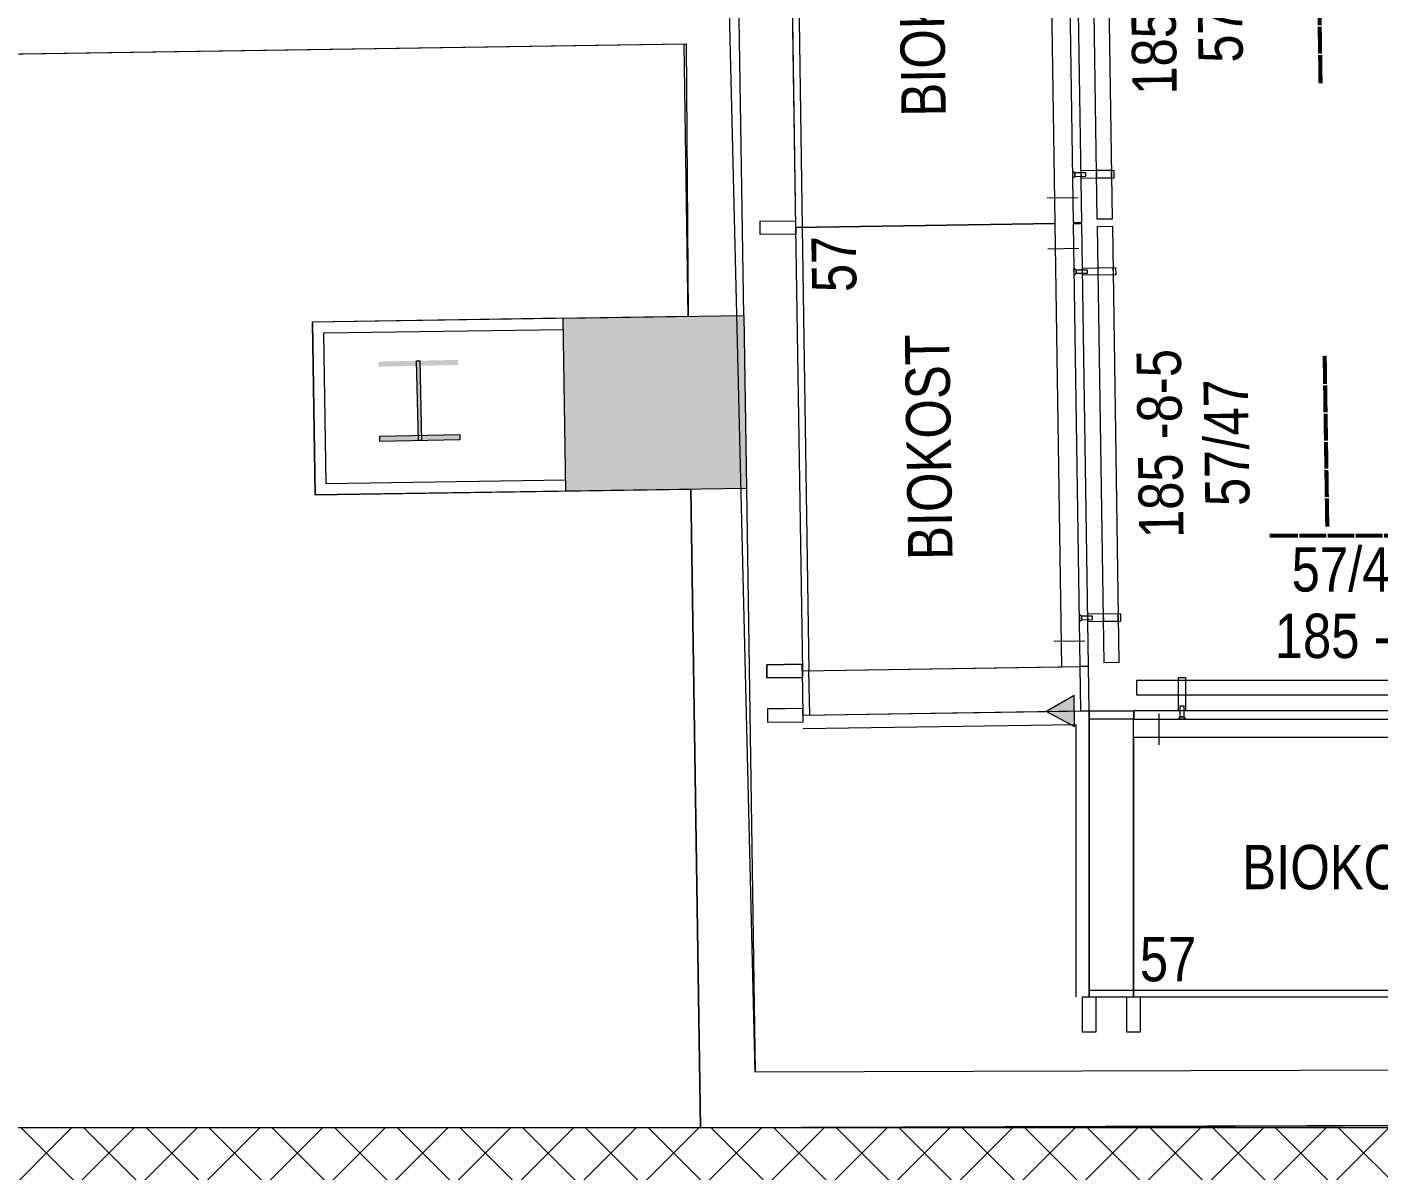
# Model space of a CAD drawing. Header units: millimetres. Extents: x 2027740 to 2136289, y -1533552 to -1491502.
# Drawn here: x 2062198 to 2065246, y -1514907 to -1512327 of the extents above; entities that cross this region are included whole.
import ezdxf
from ezdxf.enums import TextEntityAlignment as Align

# ---------------------------------------------------------------- set-up
doc = ezdxf.new("R2010")
doc.units = ezdxf.units.MM
doc.header["$MEASUREMENT"] = 0
doc.linetypes.add('AUSGEZOGEN', pattern=[0])
for name, color, linetype, lineweight in [('01_Grundriss', 7, 'Continuous', 0), ('10_Einrichtung', 7, 'Continuous', 0), ('10_Einrichtung (Construction)', 7, 'Continuous', 0), ('11_Schraffur', 9, 'Continuous', 0), ('17_Verkehrsweg', 30, 'Continuous', 0), ('20_Sortimentierung', 7, 'Continuous', 0), ('21_Modulnummer', 7, 'Continuous', 0)]:
    doc.layers.add(name, color=color, linetype=linetype, lineweight=lineweight)
doc.layers.add('15_Flächen', color=6, linetype='Continuous', lineweight=0, plot=False)
doc.styles.add('Style-Arial Narrow', font='ARIALN.TTF')

# ---------------------------------------------------------------- blocks, each defined once
blk = doc.blocks.new('Bio links T57')
at = {"layer": '10_Einrichtung', "color": 7, "linetype": 'Continuous', "lineweight": 0}
for p, q in [((50, -267.5), (-50, -267.5)), ((50, -282.5), (-50, -282.5))]:
    blk.add_line(p, q, dxfattribs=at)
at = {"layer": '10_Einrichtung', "color": 23, "lineweight": 13, "flags": 128}
blk.add_lwpolyline([(50, 362.5), (-50, 362.5), (-50, 343.5), (50, 343.5)], close=True, dxfattribs=at)
at = {"layer": '10_Einrichtung', "color": 7, "linetype": 'Continuous', "lineweight": 0, "flags": 128}
for points in [[(-65, -362.5), (-35, -362.5), (-35, -282.5), (-65, -282.5)], [(35, -362.5), (65, -362.5), (65, -282.5), (35, -282.5)]]:
    blk.add_lwpolyline(points, close=True, dxfattribs=at)
at = {"layer": '10_Einrichtung (Construction)', "color": 7, "linetype": 'Continuous', "lineweight": 0}
blk.add_line((-50, -282.5), (-50, 343.5), dxfattribs=at)
at = {"layer": '10_Einrichtung (Construction)', "color": 23, "linetype": 'Continuous', "lineweight": 13}
blk.add_line((50, -282.5), (50, 343.5), dxfattribs=at)
blk = doc.blocks.new('Biol')
at = {"layer": '10_Einrichtung', "color": 23, "linetype": 'Continuous', "lineweight": 13}
blk.add_blockref('Bio links T57', (50, 322.5), dxfattribs=at)
blk = doc.blocks.new('Boi rechts T57')
at = {"layer": '10_Einrichtung', "color": 7, "linetype": 'Continuous', "lineweight": 0}
for p, q in [((-50, -267.5), (50, -267.5)), ((-50, -282.5), (50, -282.5))]:
    blk.add_line(p, q, dxfattribs=at)
at = {"layer": '10_Einrichtung', "color": 23, "lineweight": 13, "flags": 128}
blk.add_lwpolyline([(-50, 362.5), (50, 362.5), (50, 343.5), (-50, 343.5)], close=True, dxfattribs=at)
at = {"layer": '10_Einrichtung', "color": 7, "linetype": 'Continuous', "lineweight": 0, "flags": 128}
for points in [[(-35, -362.5), (-65, -362.5), (-65, -282.5), (-35, -282.5)], [(65, -362.5), (35, -362.5), (35, -282.5), (65, -282.5)]]:
    blk.add_lwpolyline(points, close=True, dxfattribs=at)
at = {"layer": '10_Einrichtung (Construction)', "color": 23, "linetype": 'Continuous', "lineweight": 13}
blk.add_line((-50, -282.5), (-50, 343.5), dxfattribs=at)
at = {"layer": '10_Einrichtung (Construction)', "color": 7, "linetype": 'Continuous', "lineweight": 0}
blk.add_line((50, -282.5), (50, 343.5), dxfattribs=at)
blk = doc.blocks.new('Bior')
at = {"layer": '10_Einrichtung', "color": 23, "linetype": 'Continuous', "lineweight": 13}
blk.add_blockref('Boi rechts T57', (-50, 322.5), dxfattribs=at)
blk = doc.blocks.new('Z205_1_3')
at = {"layer": '10_Einrichtung', "color": 7, "linetype": 'Continuous', "lineweight": 0}
for p, q in [((500, 305.0005), (-500, 305.0005)), ((-442.5, -317.7995), (-442.5, -248.0146)), ((442.5, -317.7995), (442.5, -248.0146))]:
    blk.add_line(p, q, dxfattribs=at)
at = {"layer": '10_Einrichtung', "color": 7, "linetype": 'Continuous', "lineweight": 0, "flags": 128}
for points in [[(-515, 400.0005), (-485, 400.0005), (-485, 320.0005), (-515, 320.0005)], [(485, 400.0005), (515, 400.0005), (515, 320.0005), (485, 320.0005)], [(500, 320.0005), (-500, 320.0005), (-500, -264.9995), (500, -264.9995)]]:
    blk.add_lwpolyline(points, close=True, dxfattribs=at)
at = {"layer": '10_Einrichtung', "color": 23, "linetype": 'Continuous', "lineweight": 13, "flags": 128}
blk.add_lwpolyline([(-498.75, -324.9995), (498.75, -324.9995), (498.75, -305.9995), (-498.75, -305.9995)], close=True, dxfattribs=at)
at = {"layer": '10_Einrichtung', "lineweight": 0, "ltscale": 0.01, "flags": 128}
for points in [[(-398.75, -324.9995), (-398.75, -399.9995), (-382.25, -399.9995), (-382.25, -324.9995)], [(-398.5, -305.9995), (-394.5, -310.9995), (-386.5, -310.9995), (-382.5, -305.9995)], [(-394.5, -310.9995), (-394.5, -335.9995), (-386.5, -335.9995), (-386.5, -310.9995)], [(398.75, -324.9995), (398.75, -399.9995), (382.25, -399.9995), (382.25, -324.9995)], [(398.5, -305.9995), (394.5, -310.9995), (386.5, -310.9995), (382.5, -305.9995)], [(394.5, -310.9995), (394.5, -335.9995), (386.5, -335.9995), (386.5, -310.9995)], [(492, -393.9995), (-492, -393.9995), (-492, -360.2995), (492, -360.2995)], [(-398.75, -360.2995), (-398.75, -393.9995), (-382.25, -393.9995), (-382.25, -360.2995)], [(398.75, -360.2995), (398.75, -393.9995), (382.25, -393.9995), (382.25, -360.2995)]]:
    blk.add_lwpolyline(points, close=True, dxfattribs=at)
at = {"layer": '10_Einrichtung (Construction)', "color": 3, "linetype": 'Continuous', "lineweight": 0}
for p, q in [((-500, 320.0005), (-500, -264.9995)), ((500, 320.0005), (500, -264.9995))]:
    blk.add_line(p, q, dxfattribs=at)
at = {"layer": '10_Einrichtung (Construction)', "color": 5, "linetype": 'Continuous', "lineweight": 0}
blk.add_line((500, 320.0005), (-500, 320.0005), dxfattribs=at)
blk = doc.blocks.new('Biom_3')
at = {"layer": '10_Einrichtung', "color": 7, "linetype": 'Continuous', "lineweight": 0}
blk.add_blockref('Z205_1_3', (500, -360), dxfattribs=at)
at = {"layer": '10_Einrichtung', "color": 7, "linetype": 'Continuous', "lineweight": 0, "style": 'Style-Arial Narrow'}
blk.add_text('57', height=100, rotation=180, dxfattribs=at).set_placement((858.1, -175), align=Align.TOP_RIGHT)
at = {"layer": '20_Sortimentierung', "color": 7, "linetype": 'Continuous', "lineweight": 0, "style": 'Style-Arial Narrow'}
blk.add_attdef('Biom_3_0', text='', height=100, rotation=180, dxfattribs=at).set_placement((500, -332.5), align=Align.MIDDLE_CENTER)
at = {"layer": '21_Modulnummer', "color": 7, "linetype": 'Continuous', "lineweight": 0, "insert": (468.2, -904), "char_height": 100, "attachment_point": 2, "rotation": 180, "line_spacing_factor": 0.6, "style": 'Style-Arial Narrow'}
blk.add_mtext('185 -8-4', dxfattribs=at)
at = {"layer": '21_Modulnummer', "color": 251, "linetype": 'Continuous', "lineweight": 0, "style": 'Style-Arial Narrow'}
blk.add_attdef('Biom_3_0', text='', height=100, rotation=180, dxfattribs=at).set_placement((500, -1054), align=Align.TOP_CENTER)
at = {"layer": '21_Modulnummer', "color": 5, "linetype": 'Continuous', "lineweight": 0, "style": 'Style-Arial Narrow'}
blk.add_attdef('Biom_3_0', text='', height=100, rotation=180, dxfattribs=at).set_placement((500, -1204), align=Align.TOP_CENTER)
blk = doc.blocks.new('Z205_1_4')
at = {"layer": '10_Einrichtung', "color": 7, "linetype": 'Continuous', "lineweight": 0}
for p, q in [((500, 305.0005), (-500, 305.0005)), ((-442.5, -317.7995), (-442.5, -248.0146)), ((442.5, -317.7995), (442.5, -248.0146))]:
    blk.add_line(p, q, dxfattribs=at)
at = {"layer": '10_Einrichtung', "color": 7, "linetype": 'Continuous', "lineweight": 0, "flags": 128}
for points in [[(-515, 400.0005), (-485, 400.0005), (-485, 320.0005), (-515, 320.0005)], [(485, 400.0005), (515, 400.0005), (515, 320.0005), (485, 320.0005)], [(500, 320.0005), (-500, 320.0005), (-500, -264.9995), (500, -264.9995)]]:
    blk.add_lwpolyline(points, close=True, dxfattribs=at)
at = {"layer": '10_Einrichtung', "color": 23, "linetype": 'Continuous', "lineweight": 13, "flags": 128}
blk.add_lwpolyline([(-498.75, -324.9995), (498.75, -324.9995), (498.75, -305.9995), (-498.75, -305.9995)], close=True, dxfattribs=at)
at = {"layer": '10_Einrichtung', "lineweight": 0, "ltscale": 0.01, "flags": 128}
for points in [[(-398.75, -324.9995), (-398.75, -399.9995), (-382.25, -399.9995), (-382.25, -324.9995)], [(-398.5, -305.9995), (-394.5, -310.9995), (-386.5, -310.9995), (-382.5, -305.9995)], [(-394.5, -310.9995), (-394.5, -335.9995), (-386.5, -335.9995), (-386.5, -310.9995)], [(398.75, -324.9995), (398.75, -399.9995), (382.25, -399.9995), (382.25, -324.9995)], [(398.5, -305.9995), (394.5, -310.9995), (386.5, -310.9995), (382.5, -305.9995)], [(394.5, -310.9995), (394.5, -335.9995), (386.5, -335.9995), (386.5, -310.9995)], [(492, -393.9995), (-492, -393.9995), (-492, -360.2995), (492, -360.2995)], [(-398.75, -360.2995), (-398.75, -393.9995), (-382.25, -393.9995), (-382.25, -360.2995)], [(398.75, -360.2995), (398.75, -393.9995), (382.25, -393.9995), (382.25, -360.2995)]]:
    blk.add_lwpolyline(points, close=True, dxfattribs=at)
at = {"layer": '10_Einrichtung (Construction)', "color": 3, "linetype": 'Continuous', "lineweight": 0}
for p, q in [((-500, 320.0005), (-500, -264.9995)), ((500, 320.0005), (500, -264.9995))]:
    blk.add_line(p, q, dxfattribs=at)
at = {"layer": '10_Einrichtung (Construction)', "color": 5, "linetype": 'Continuous', "lineweight": 0}
blk.add_line((500, 320.0005), (-500, 320.0005), dxfattribs=at)
blk = doc.blocks.new('Biom_4')
at = {"layer": '10_Einrichtung', "color": 7, "linetype": 'Continuous', "lineweight": 0}
blk.add_blockref('Z205_1_4', (500, -360.0005), dxfattribs=at)
at = {"layer": '10_Einrichtung', "color": 7, "linetype": 'Continuous', "lineweight": 0, "style": 'Style-Arial Narrow'}
blk.add_text('57', height=100, dxfattribs=at).set_placement((980, -75), align=Align.TOP_RIGHT)
at = {"layer": '20_Sortimentierung', "color": 7, "linetype": 'Continuous', "lineweight": 0, "style": 'Style-Arial Narrow'}
blk.add_attdef('Biom_4_0', text='', height=100, dxfattribs=at).set_placement((500, -332.5), align=Align.MIDDLE_CENTER)
at = {"layer": '21_Modulnummer', "color": 7, "linetype": 'Continuous', "lineweight": 0, "insert": (500, -804), "char_height": 100, "attachment_point": 2, "line_spacing_factor": 0.6, "style": 'Style-Arial Narrow'}
blk.add_mtext('185 -8-5', dxfattribs=at)
at = {"layer": '21_Modulnummer', "color": 251, "linetype": 'Continuous', "lineweight": 0, "style": 'Style-Arial Narrow'}
blk.add_attdef('Biom_4_0', text='', height=100, dxfattribs=at).set_placement((500, -954), align=Align.TOP_CENTER)
at = {"layer": '21_Modulnummer', "color": 5, "linetype": 'Continuous', "lineweight": 0, "style": 'Style-Arial Narrow'}
blk.add_attdef('Biom_4_0', text='', height=100, dxfattribs=at).set_placement((500, -1104), align=Align.TOP_CENTER)
blk = doc.blocks.new('Z205_1_5')
at = {"layer": '10_Einrichtung', "color": 7, "linetype": 'Continuous', "lineweight": 0}
for p, q in [((500, 305), (-500, 305)), ((-442.5, -317.8), (-442.5, -248)), ((442.5, -317.8), (442.5, -248))]:
    blk.add_line(p, q, dxfattribs=at)
at = {"layer": '10_Einrichtung', "color": 7, "linetype": 'Continuous', "lineweight": 0, "flags": 128}
for points in [[(-515, 400), (-485, 400), (-485, 320), (-515, 320)], [(485, 400), (515, 400), (515, 320), (485, 320)], [(500, 320), (-500, 320), (-500, -265), (500, -265)]]:
    blk.add_lwpolyline(points, close=True, dxfattribs=at)
at = {"layer": '10_Einrichtung', "color": 23, "linetype": 'Continuous', "lineweight": 13, "flags": 128}
blk.add_lwpolyline([(-498.7, -325), (498.8, -325), (498.8, -306), (-498.7, -306)], close=True, dxfattribs=at)
at = {"layer": '10_Einrichtung', "lineweight": 0, "ltscale": 0.01, "flags": 128}
for points in [[(-398.7, -325), (-398.7, -400), (-382.2, -400), (-382.2, -325)], [(-398.5, -306), (-394.5, -311), (-386.5, -311), (-382.5, -306)], [(-394.5, -311), (-394.5, -336), (-386.5, -336), (-386.5, -311)], [(398.8, -325), (398.8, -400), (382.3, -400), (382.3, -325)], [(398.5, -306), (394.5, -311), (386.5, -311), (382.5, -306)], [(394.5, -311), (394.5, -336), (386.5, -336), (386.5, -311)], [(492, -394), (-492, -394), (-492, -360.3), (492, -360.3)], [(-398.7, -360.3), (-398.7, -394), (-382.2, -394), (-382.2, -360.3)], [(398.8, -360.3), (398.8, -394), (382.3, -394), (382.3, -360.3)]]:
    blk.add_lwpolyline(points, close=True, dxfattribs=at)
at = {"layer": '10_Einrichtung (Construction)', "color": 3, "linetype": 'Continuous', "lineweight": 0}
for p, q in [((-500, 320), (-500, -265)), ((500, 320), (500, -265))]:
    blk.add_line(p, q, dxfattribs=at)
at = {"layer": '10_Einrichtung (Construction)', "color": 5, "linetype": 'Continuous', "lineweight": 0}
blk.add_line((500, 320), (-500, 320), dxfattribs=at)
blk = doc.blocks.new('Biom_5')
at = {"layer": '10_Einrichtung', "color": 7, "linetype": 'Continuous', "lineweight": 0}
blk.add_blockref('Z205_1_5', (500, -360.0005), dxfattribs=at)
at = {"layer": '10_Einrichtung', "color": 7, "linetype": 'Continuous', "lineweight": 0, "style": 'Style-Arial Narrow'}
blk.add_text('57', height=100, dxfattribs=at).set_placement((980, -75), align=Align.TOP_RIGHT)
at = {"layer": '20_Sortimentierung', "color": 7, "linetype": 'Continuous', "lineweight": 0, "style": 'Style-Arial Narrow'}
blk.add_attdef('Biom_5_0', text='', height=100, dxfattribs=at).set_placement((500, -332.5), align=Align.MIDDLE_CENTER)
at = {"layer": '21_Modulnummer', "color": 7, "linetype": 'Continuous', "lineweight": 0, "insert": (500, -804), "char_height": 100, "attachment_point": 2, "line_spacing_factor": 0.6, "style": 'Style-Arial Narrow'}
blk.add_mtext('185 -8-6', dxfattribs=at)
at = {"layer": '21_Modulnummer', "color": 251, "linetype": 'Continuous', "lineweight": 0, "style": 'Style-Arial Narrow'}
blk.add_attdef('Biom_5_0', text='', height=100, dxfattribs=at).set_placement((500, -954), align=Align.TOP_CENTER)
at = {"layer": '21_Modulnummer', "color": 5, "linetype": 'Continuous', "lineweight": 0, "style": 'Style-Arial Narrow'}
blk.add_attdef('Biom_5_0', text='', height=100, dxfattribs=at).set_placement((500, -1104), align=Align.TOP_CENTER)
blk = doc.blocks.new('Z_Kennzeichen Endständer')
at = {"layer": '10_Einrichtung', "color": 7, "linetype": 'Continuous', "lineweight": 0, "flags": 128}
blk.add_lwpolyline([(0, 36.2), (-34.7, -26.8), (35.1, -26.8)], close=True, dxfattribs=at)
blk = doc.blocks.new('*U646')
at = {"layer": '10_Einrichtung', "color": 7, "linetype": 'Continuous', "lineweight": 0, "flags": 128}
blk.add_lwpolyline([(-30.1, 345.9), (-60.1, 345.9), (-60.1, 265.9), (-30.1, 265.9)], close=True, dxfattribs=at)
at = {"layer": '10_Einrichtung (Construction)', "color": 3, "linetype": 'Continuous', "lineweight": 0}
blk.add_line((-45.1, 265.9), (-45.1, -319.1), dxfattribs=at)
at = {"layer": '10_Einrichtung', "lineweight": 0}
blk.add_blockref('Z_Kennzeichen Endständer', (-45.1, -319.1), dxfattribs=at)
blk = doc.blocks.new('End 180_57_1')
at = {"layer": '10_Einrichtung', "color": 7, "linetype": 'Continuous', "lineweight": 0}
blk.add_solid([(-45.1, -282.9), (-10, -345.9), (-79.9, -345.9)], dxfattribs=at)
blk.add_blockref('*U646', (0, 0), dxfattribs=at)
blk = doc.blocks.new('End 180_57')
at = {"layer": '10_Einrichtung', "color": 7, "linetype": 'Continuous', "lineweight": 0}
blk.add_blockref('End 180_57_1', (45.1395, -305.896), dxfattribs=at)

msp = doc.modelspace()

# ---------------------------------------------------------------- hatches: boundary and pattern name
at = {"layer": '01_Grundriss', "ltscale": 10}
msp.add_hatch(color=256, dxfattribs=at).paths.add_polyline_path([(2062990.125, -1513093.5337), (2062989.8783, -1513082.005), (2063169.8371, -1513078.1538), (2063170.0838, -1513089.6824)])
at = {"layer": '01_Grundriss', "ltscale": 10, "extrusion": (0, 0, -1)}
for points in [[(-2063080.2598, -1513260.112), (-2063087.1582, -1513259.9644), (-2063083.3069, -1513080.0056), (-2063076.4085, -1513080.1532)], [(-2062993.7296, -1513261.9638), (-2063173.6884, -1513258.1126), (-2063173.4417, -1513246.584), (-2062993.4829, -1513250.4352)]]:
    msp.add_hatch(color=256, dxfattribs=at).paths.add_polyline_path(points)
at = {"layer": '11_Schraffur', "linetype": 'AUSGEZOGEN', "ltscale": 10}
h = msp.add_hatch(dxfattribs=at)
h.set_pattern_fill('ANSI33', color=256, pattern_type=2)
h.set_pattern_definition([(45, (1922705.134, -1372376.27), (-44.90128, 44.90128), []), (45, (1922750.035, -1372376.27), (-44.90128, 44.90128), [31.75, -15.875])])
h.paths.add_polyline_path([(2063730.9957, -1505859.594), (2063725.0883, -1505469.6388), (2063325.1342, -1505475.6976), (2063331.0416, -1505865.6529)], flags=17)
h.paths.add_polyline_path([(2063773.8421, -1510338.4504), (2063768.0105, -1509953.4946), (2063361.0572, -1509959.6594), (2063366.8888, -1510344.6152)], flags=17)
h.paths.add_polyline_path([(2063819.7377, -1513368.1028), (2063813.8304, -1512978.1475), (2063406.8771, -1512984.3124), (2063412.7844, -1513374.2676)], flags=17)
at = {"layer": '17_Verkehrsweg'}
h = msp.add_hatch(dxfattribs=at)
h.set_pattern_fill('CROSSHATCH', color=256, style=0, pattern_type=2)
h.set_pattern_definition([(45, (2067827.59, -1515220.33), (-70.7107, 70.7107), []), (315, (2067827.59, -1515220.33), (70.7107, 70.7107), [])])
h.paths.add_polyline_path([(2081199.5373, -1514809.831), (2060365.0507, -1514809.831), (2060365.0507, -1512414.7938), (2059165.0507, -1512414.7938), (2059165.0507, -1515999.831), (2081199.5373, -1515999.831)])

# ---------------------------------------------------------------- linework, layer by layer
at = {"layer": '01_Grundriss', "linetype": 'AUSGEZOGEN', "ltscale": 10}
for p, q in [((2063813.8304, -1512978.1475), (2063773.8421, -1510338.4504)), ((2060399.9055, -1512414.7938), (2063679.5293, -1512365.1115)), ((2063688.8447, -1512980.0409), (2063679.5293, -1512365.1115)), ((2063406.8771, -1512984.3124), (2062841.9419, -1512992.8705)), ((2062847.8492, -1513382.8257), (2062841.9419, -1512992.8705)), ((2062867.3177, -1513017.4889), (2063407.2557, -1513009.3095)), ((2062872.4677, -1513357.4499), (2062867.3177, -1513017.4889)), ((2063412.7844, -1513374.2676), (2062847.8492, -1513382.8257)), ((2063412.4057, -1513349.2705), (2062872.4677, -1513357.4499)), ((2063716.5638, -1514809.831), (2063694.7521, -1513369.9962)), ((2063819.7377, -1513368.1028), (2063839.6788, -1514684.447)), ((2079857.0174, -1514634.5719), (2063839.6788, -1514684.447)), ((2079857.4066, -1514759.5713), (2063716.5638, -1514809.831))]:
    msp.add_line(p, q, dxfattribs=at)
at = {"layer": '01_Grundriss', "linetype": 'AUSGEZOGEN', "ltscale": 10, "flags": 128}
msp.add_lwpolyline([(2063412.7844, -1513374.2676), (2063406.8771, -1512984.3124), (2063813.8304, -1512978.1475), (2063819.7377, -1513368.1028)], close=True, dxfattribs=at)
at = {"layer": '01_Grundriss', "ltscale": 10, "flags": 128}
for points in [[(2063087.1582, -1513259.9644), (2063080.2598, -1513260.112), (2063076.4085, -1513080.1532), (2063083.3069, -1513080.0056)], [(2063173.4417, -1513246.584), (2063173.6884, -1513258.1126), (2062993.7296, -1513261.9638), (2062993.4829, -1513250.4352)]]:
    msp.add_lwpolyline(points, close=True, dxfattribs=at)
at = {"layer": '10_Einrichtung', "linetype": 'Continuous', "flags": 128}
for points in [[(2063947.499, -1513879.5273), (2064592.425, -1513869.7575), (2064592.425, -1514514.5719)], [(2063947.9534, -1513909.5239), (2064562.8828, -1513900.2085), (2064562.4284, -1514515.0263)]]:
    msp.add_lwpolyline(points, dxfattribs=at)
at = {"layer": '15_Flächen', "linetype": 'AUSGEZOGEN', "ltscale": 10, "flags": 128}
for points in [[(2063518.2363, -1498747.0007), (2069416.2347, -1498747.0007), (2069416.2347, -1497552.0007), (2086188.2347, -1497552.0007), (2086188.2347, -1498737.0007), (2094348.2347, -1498737.0007), (2094490.7314, -1497787.6353), (2108337.2777, -1497675.5442), (2108338.0062, -1497765.5413), (2109517.9676, -1497755.9892), (2109508.3603, -1497805.0575), (2109547.615, -1497812.7433), (2108805.7428, -1501601.7995), (2108766.4882, -1501594.1137), (2108756.8809, -1501643.182), (2107891.7578, -1501473.7966), (2107780.5881, -1502052.9736), (2107765.8571, -1502050.146), (2107762.6687, -1502066.757), (2107762.6687, -1502066.757), (2107551.5231, -1502026.2288), (2107517.1505, -1502019.6312), (2107517.1505, -1502019.6312), (2106749.1698, -1501872.2218), (2106546.6419, -1502927.3614), (2106495.5741, -1502917.5593), (2106064.4675, -1505163.5593), (2106115.5353, -1505173.3614), (2105970.73, -1505927.7748), (2105970.73, -1505927.7748), (2105970.73, -1505927.7748), (2105970.73, -1505927.7748), (2105925.3788, -1506164.0476), (2106938.8777, -1506358.5828), (2106935.6894, -1506375.1937), (2106950.4205, -1506378.0213), (2106843.9162, -1506932.8923), (2107683.5883, -1507094.0624), (2107674.1631, -1507143.1661), (2107713.446, -1507150.7062), (2107014.288, -1510793.2134), (2106975.0051, -1510785.6733), (2106965.5799, -1510834.777), (2106437.4116, -1510724.1616), (2106384.1156, -1510978.6405), (2100740.5785, -1509934.0344), (2100598.6456, -1510756.8831), (2092446.7045, -1510980.2262), (2092417.4768, -1511217.0547), (2092428.2323, -1511218.3821), (2092261.6635, -1512398.2829), (2091681.6913, -1512316.4071), (2091593.672, -1512918.1904), (2086495.8059, -1512012.1881), (2085680.4686, -1517269.6664), (2081425.2555, -1516914.6143), (2082017.1994, -1514073.6274), (2081723.5068, -1514012.434), (2081595.0066, -1514629.1601), (2063839.6788, -1514684.447), (2063626.0077, -1505861.1845), (2063730.9957, -1505861.1845), (2063725.0883, -1505469.6388), (2063620.1004, -1505471.2292)], [(2055167.5059, -1512494.0584), (2063684.187, -1512365.1115), (2063688.8447, -1512980.0409), (2062841.9419, -1512992.8705), (2062847.8492, -1513382.8257), (2063694.7521, -1513369.9962), (2063716.5638, -1514809.831), (2081568.9448, -1514754.2418), (2080737.0505, -1518746.8515), (2063520.4283, -1518160.6197), (2063520.4283, -1516105.6197), (2062955.4283, -1516105.6197), (2062955.4283, -1516317.6197), (2055340.4151, -1516315.8778), (2055311.2043, -1514387.6197), (2055196.2175, -1514389.3616)]]:
    msp.add_lwpolyline(points, close=True, dxfattribs=at)
at = {"layer": '17_Verkehrsweg', "flags": 128}
msp.add_lwpolyline([(2081199.5373, -1514809.831), (2060365.0507, -1514809.831), (2060365.0507, -1512414.7938), (2059165.0507, -1512414.7938), (2059165.0507, -1515999.831), (2081199.5373, -1515999.831)], close=True, dxfattribs=at)

# ---------------------------------------------------------------- block references
at = {"rotation": 90.86789608810598}
msp.add_blockref('End 180_57', (2063907.5035, -1513879.9476), dxfattribs=at)
at = {"layer": '10_Einrichtung', "color": 23, "linetype": 'Continuous', "lineweight": 13, "true_color": 0xcd853f, "rotation": 270.8678960881101}
msp.add_blockref('Biol', (2063905.9888, -1513779.9591), dxfattribs=at)
at = {"layer": '10_Einrichtung', "color": 23, "linetype": 'Continuous', "lineweight": 13, "true_color": 0xcd853f}
msp.add_blockref('Bior', (2064692.425, -1514554.5719), dxfattribs=at)
at = {"layer": '21_Modulnummer', "color": 7, "linetype": 'Continuous', "lineweight": 0}
ref = msp.add_blockref('Biom_5', (2063890.8418, -1512780.0738), dxfattribs=dict(at, rotation=90.86789608811002))
ref.add_attrib('Biom_5_0', '57/47', dxfattribs={"color": 251, "linetype": 'Continuous', "lineweight": 0, "height": 100, "rotation": 90.8678961, "style": 'Style-Arial Narrow'}).set_placement((2064837.1588, -1512265.6809), align=Align.TOP_CENTER)
ref.add_attrib('Biom_5_0', '______', dxfattribs={"color": 5, "linetype": 'Continuous', "lineweight": 0, "height": 100, "rotation": 90.8678961, "style": 'Style-Arial Narrow'}).set_placement((2064987.1416, -1512263.4088), align=Align.TOP_CENTER)
ref.add_attrib('Biom_5_0', 'BIOKOST', dxfattribs={"layer": '20_Sortimentierung', "color": 7, "linetype": 'Continuous', "lineweight": 0, "height": 100, "rotation": 90.8678961, "style": 'Style-Arial Narrow'}).set_placement((2064215.7301, -1512275.0948), align=Align.MIDDLE_CENTER)
ref = msp.add_blockref('Biom_4', (2063905.9888, -1513779.9591), dxfattribs=dict(at, rotation=90.86789608811002))
ref.add_attrib('Biom_4_0', '57/47', dxfattribs={"color": 251, "linetype": 'Continuous', "lineweight": 0, "height": 100, "rotation": 90.8678961, "style": 'Style-Arial Narrow'}).set_placement((2064852.3059, -1513265.5661), align=Align.TOP_CENTER)
ref.add_attrib('Biom_4_0', '______', dxfattribs={"color": 5, "linetype": 'Continuous', "lineweight": 0, "height": 100, "rotation": 90.8678961, "style": 'Style-Arial Narrow'}).set_placement((2065002.2886, -1513263.2941), align=Align.TOP_CENTER)
ref.add_attrib('Biom_4_0', 'BIOKOST', dxfattribs={"layer": '20_Sortimentierung', "color": 7, "linetype": 'Continuous', "lineweight": 0, "height": 100, "rotation": 90.8678961, "style": 'Style-Arial Narrow'}).set_placement((2064230.8772, -1513274.98), align=Align.MIDDLE_CENTER)
ref = msp.add_blockref('Biom_3', (2065692.425, -1514554.5719), dxfattribs=dict(at, rotation=180))
ref.add_attrib('Biom_3_0', '57/47', dxfattribs={"color": 251, "linetype": 'Continuous', "lineweight": 0, "height": 100, "style": 'Style-Arial Narrow'}).set_placement((2065192.425, -1513500.5719), align=Align.TOP_CENTER)
ref.add_attrib('Biom_3_0', '______', dxfattribs={"color": 5, "linetype": 'Continuous', "lineweight": 0, "height": 100, "style": 'Style-Arial Narrow'}).set_placement((2065192.425, -1513350.5719), align=Align.TOP_CENTER)
ref.add_attrib('Biom_3_0', 'BIOKOST', dxfattribs={"layer": '20_Sortimentierung', "color": 7, "linetype": 'Continuous', "lineweight": 0, "height": 100, "style": 'Style-Arial Narrow'}).set_placement((2065192.425, -1514222.0719), align=Align.MIDDLE_CENTER)

doc.saveas('drawing.dxf')
